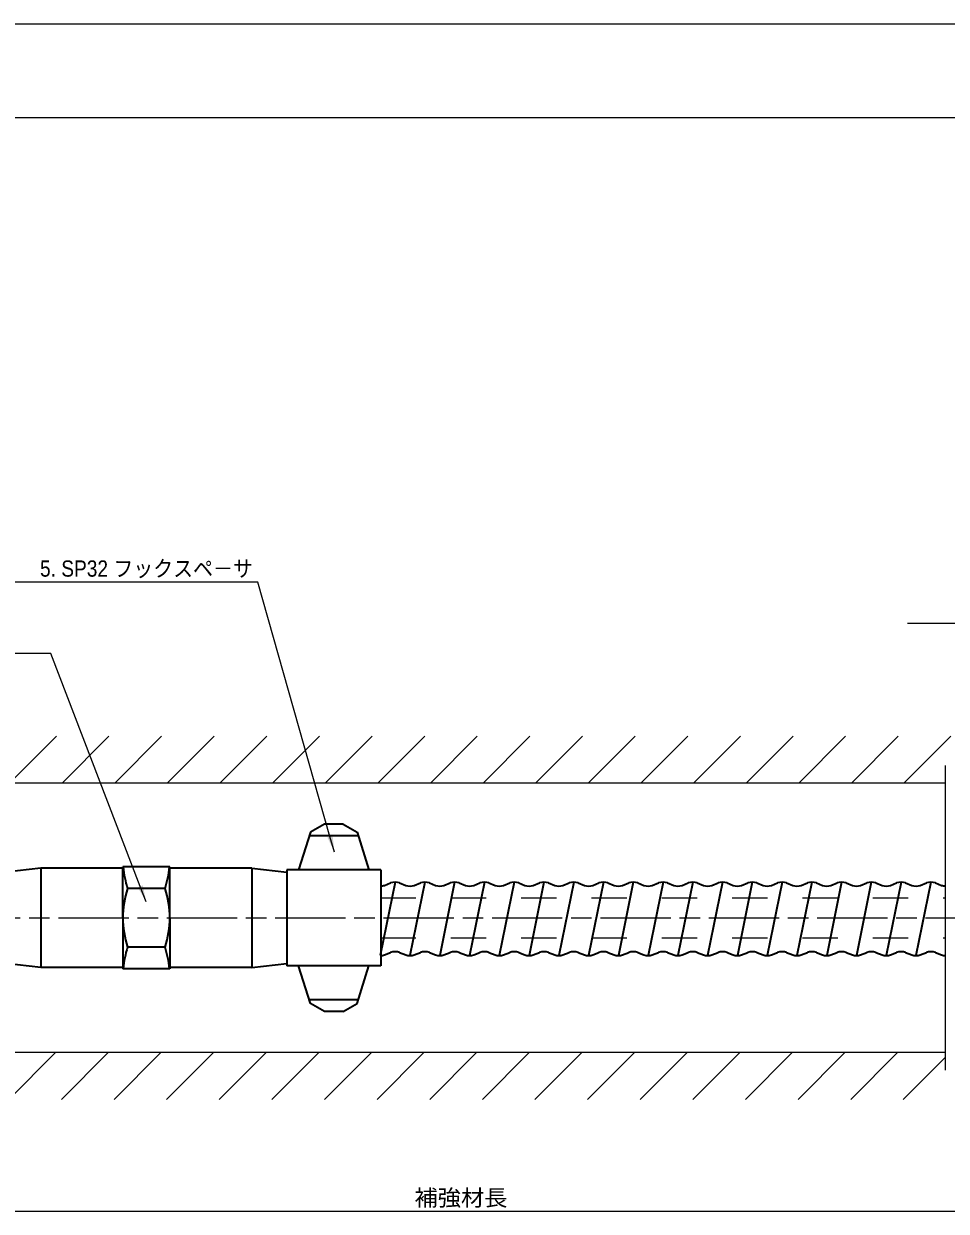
# Model space of a CAD drawing. Units: millimetres at full size, sheet at 1:2.5; details may follow other scales. Extents: x 1983 to 3663, y 1382 to 2584.
# Drawn here: x 2670 to 3064, y 2078 to 2584 of the extents above; entities that cross this region are included whole.
import ezdxf
from ezdxf.enums import TextEntityAlignment as Align

# ---------------------------------------------------------------- set-up
doc = ezdxf.new("R2010")
doc.units = ezdxf.units.MM
doc.header["$LTSCALE"] = 2.5
doc.linetypes.add('CHAIN', pattern=[18.5, 12, -1.5, 3.5, -1.5])
doc.linetypes.add('DASHED_SPACED', pattern=[12, 6, -6])
for name, color, linetype, lineweight in [('1外形線', 7, 'Continuous', 35), ('2細い実線', 3, 'Continuous', 20), ('3隠れ線', 2, 'DASHED_SPACED', 13), ('4中心線', 1, 'CHAIN', 15), ('6寸法線', 4, 'Continuous', 13), ('7 枠・タイトル', 7, 'Continuous', 13)]:
    doc.layers.add(name, color=color, linetype=linetype, lineweight=lineweight)
doc.styles.add('ＭＳ Ｐゴシック', font='')
doc.styles.get('ＭＳ Ｐゴシック').set_extended_font_data('MS PGothic')
pattern_1 = [(45, (2517.183, 2315.113), (-11.22532, 11.22532), [])]

# ---------------------------------------------------------------- blocks, each defined once
blk = doc.blocks.new('filled_arrow')
at = {"color": 0, "linetype": 'Continuous', "lineweight": -2}
blk.add_solid([(7.5, 1.25), (0, 0), (7.5, -1.25)], dxfattribs=at)

msp = doc.modelspace()

# ---------------------------------------------------------------- hatches: boundary and pattern name
at = {"layer": '2細い実線', "lineweight": 13}
h = msp.add_hatch(dxfattribs=at)
h.set_pattern_fill('USER', color=256, style=0, pattern_type=2)
h.set_pattern_definition(pattern_1)
h.paths.add_polyline_path([(2389.376, 2260.237), (2389.376, 2280.237), (3523.465, 2280.237), (3523.465, 2260.237), (3073.725, 2260.237), (3073.725, 2267.737), (3063.725, 2267.737), (3063.725, 2260.237)])
h = msp.add_hatch(dxfattribs=at)
h.set_pattern_fill('USER', color=256, style=0, pattern_type=2)
h.set_pattern_definition(pattern_1)
h.paths.add_polyline_path([(2389.547, 2125.237), (2389.482, 2145.237), (3063.725, 2145.237), (3063.725, 2137.737), (3073.725, 2137.737), (3073.725, 2145.237), (3523.465, 2145.237), (3523.465, 2125.237)])

# ---------------------------------------------------------------- linework, layer by layer
at = {"layer": '1外形線'}
for p, q in [((2798.773, 2242.737), (2792.745, 2239.257)), ((2806.718, 2242.737), (2798.773, 2242.737)), ((2806.718, 2242.737), (2812.745, 2239.257)), ((2792.745, 2239.257), (2787.745, 2223.237)), ((2813.22, 2237.737), (2792.271, 2237.737)), ((2812.745, 2239.257), (2817.745, 2223.237)), ((2712.745, 2202.737), (2712.745, 2224.437)), ((2732.745, 2224.437), (2712.745, 2224.437)), ((2732.745, 2202.737), (2732.745, 2224.437)), ((2677.745, 2223.937), (2662.745, 2222.237)), ((2712.745, 2223.937), (2677.745, 2223.937)), ((2677.745, 2223.937), (2677.745, 2181.537)), ((2767.745, 2223.937), (2732.745, 2223.937)), ((2767.745, 2223.937), (2767.745, 2181.537)), ((2767.745, 2223.937), (2782.745, 2222.237)), ((2822.745, 2223.237), (2782.745, 2223.237)), ((2782.745, 2223.237), (2782.745, 2182.237)), ((2782.745, 2222.237), (2782.745, 2183.237)), ((2822.745, 2223.237), (2822.745, 2182.237)), ((2730.745, 2215.266), (2714.745, 2215.266)), ((2730.745, 2215.266), (2714.745, 2215.266)), ((2828.882, 2217.951), (2822.532, 2186.611)), ((2824.323, 2216.593), (2826.987, 2217.632)), ((2830.824, 2217.64), (2833.486, 2216.593)), ((2841.582, 2217.951), (2835.232, 2186.611)), ((2837.023, 2216.593), (2839.687, 2217.632)), ((2843.524, 2217.64), (2846.186, 2216.593)), ((2854.282, 2217.951), (2847.932, 2186.611)), ((2849.723, 2216.593), (2852.387, 2217.632)), ((2856.224, 2217.64), (2858.886, 2216.593)), ((2866.982, 2217.951), (2860.632, 2186.611)), ((2862.423, 2216.593), (2865.087, 2217.632)), ((2868.924, 2217.64), (2871.586, 2216.593)), ((2879.705, 2217.951), (2873.355, 2186.611)), ((2875.123, 2216.593), (2877.787, 2217.632)), ((2881.624, 2217.64), (2884.286, 2216.593)), ((2892.416, 2217.951), (2886.055, 2186.611)), ((2887.823, 2216.593), (2890.487, 2217.632)), ((2894.324, 2217.64), (2896.986, 2216.593)), ((2905.105, 2217.951), (2898.755, 2186.611)), ((2900.523, 2216.593), (2903.187, 2217.632)), ((2907.024, 2217.64), (2909.686, 2216.593)), ((2917.805, 2217.951), (2911.455, 2186.611)), ((2913.223, 2216.593), (2915.887, 2217.632)), ((2919.724, 2217.64), (2922.386, 2216.593)), ((2930.516, 2217.951), (2924.155, 2186.611)), ((2925.923, 2216.593), (2928.587, 2217.632)), ((2932.424, 2217.64), (2935.086, 2216.593)), ((2943.205, 2217.951), (2936.855, 2186.611)), ((2938.623, 2216.593), (2941.287, 2217.632)), ((2945.124, 2217.64), (2947.786, 2216.593)), ((2955.882, 2217.951), (2949.532, 2186.611)), ((2951.323, 2216.593), (2953.987, 2217.632)), ((2957.824, 2217.64), (2960.486, 2216.593)), ((2968.593, 2217.951), (2962.232, 2186.611)), ((2964.023, 2216.593), (2966.687, 2217.632)), ((2970.524, 2217.64), (2973.186, 2216.593)), ((2981.282, 2217.951), (2974.932, 2186.611)), ((2976.723, 2216.593), (2979.387, 2217.632)), ((2983.224, 2217.64), (2985.886, 2216.593)), ((2993.982, 2217.951), (2987.632, 2186.611)), ((2989.423, 2216.593), (2992.087, 2217.632)), ((2995.924, 2217.64), (2998.586, 2216.593)), ((3006.693, 2217.951), (3000.332, 2186.611)), ((3002.123, 2216.593), (3004.787, 2217.632)), ((3008.624, 2217.64), (3011.286, 2216.593)), ((3019.382, 2217.951), (3013.032, 2186.611)), ((3014.823, 2216.593), (3017.487, 2217.632)), ((3021.324, 2217.64), (3023.986, 2216.593)), ((3032.082, 2217.951), (3025.732, 2186.611)), ((3027.523, 2216.593), (3030.187, 2217.632)), ((3034.024, 2217.64), (3036.686, 2216.593)), ((3044.793, 2217.951), (3038.432, 2186.611)), ((3040.223, 2216.593), (3042.887, 2217.632)), ((3046.724, 2217.64), (3049.386, 2216.593)), ((3057.482, 2217.951), (3051.132, 2186.611)), ((3052.923, 2216.593), (3055.587, 2217.632)), ((3059.424, 2217.64), (3062.086, 2216.593)), ((2712.745, 2202.737), (2712.745, 2181.037)), ((2732.745, 2202.737), (2732.745, 2181.037)), ((2730.745, 2190.209), (2714.745, 2190.209)), ((2730.745, 2190.209), (2714.745, 2190.209)), ((2824.323, 2186.903), (2826.987, 2187.942)), ((2830.824, 2187.95), (2833.486, 2186.903)), ((2837.023, 2186.903), (2839.687, 2187.942)), ((2843.524, 2187.95), (2846.186, 2186.903)), ((2849.723, 2186.903), (2852.387, 2187.942)), ((2856.224, 2187.95), (2858.886, 2186.903)), ((2862.423, 2186.903), (2865.087, 2187.942)), ((2868.924, 2187.95), (2871.586, 2186.903)), ((2875.123, 2186.903), (2877.787, 2187.942)), ((2881.624, 2187.95), (2884.286, 2186.903)), ((2887.823, 2186.903), (2890.487, 2187.942)), ((2894.324, 2187.95), (2896.986, 2186.903)), ((2900.523, 2186.903), (2903.187, 2187.942)), ((2907.024, 2187.95), (2909.686, 2186.903)), ((2913.223, 2186.903), (2915.887, 2187.942)), ((2919.724, 2187.95), (2922.386, 2186.903)), ((2925.923, 2186.903), (2928.587, 2187.942)), ((2932.424, 2187.95), (2935.086, 2186.903)), ((2938.623, 2186.903), (2941.287, 2187.942)), ((2945.124, 2187.95), (2947.786, 2186.903)), ((2951.323, 2186.903), (2953.987, 2187.942)), ((2957.824, 2187.95), (2960.486, 2186.903)), ((2964.023, 2186.903), (2966.687, 2187.942)), ((2970.524, 2187.95), (2973.186, 2186.903)), ((2976.723, 2186.903), (2979.387, 2187.942)), ((2983.224, 2187.95), (2985.886, 2186.903)), ((2989.423, 2186.903), (2992.087, 2187.942)), ((2995.924, 2187.95), (2998.586, 2186.903)), ((3002.123, 2186.903), (3004.787, 2187.942)), ((3008.624, 2187.95), (3011.286, 2186.903)), ((3014.823, 2186.903), (3017.487, 2187.942)), ((3021.324, 2187.95), (3023.986, 2186.903)), ((3027.523, 2186.903), (3030.187, 2187.942)), ((3034.024, 2187.95), (3036.686, 2186.903)), ((3040.223, 2186.903), (3042.887, 2187.942)), ((3046.724, 2187.95), (3049.386, 2186.903)), ((3052.923, 2186.903), (3055.587, 2187.942)), ((3059.424, 2187.95), (3062.086, 2186.903)), ((2677.745, 2181.537), (2662.745, 2183.237)), ((2712.745, 2181.537), (2677.745, 2181.537)), ((2732.745, 2181.037), (2712.745, 2181.037)), ((2767.745, 2181.537), (2732.745, 2181.537)), ((2767.745, 2181.537), (2782.745, 2183.237)), ((2822.745, 2182.237), (2782.745, 2182.237)), ((2792.745, 2166.217), (2787.745, 2182.237)), ((2812.745, 2166.217), (2817.745, 2182.237)), ((2813.22, 2167.737), (2792.271, 2167.737)), ((2798.773, 2162.737), (2792.745, 2166.217)), ((2806.718, 2162.737), (2812.745, 2166.217)), ((2806.718, 2162.737), (2798.773, 2162.737))]:
    msp.add_line(p, q, dxfattribs=at)
for centre, radius, start, end in [((2752.986, 2227.794), 40.241, 184.78533, 198.13988), ((2692.504, 2227.794), 40.241, 341.86012, 355.21467), ((2752.986, 2202.737), 40.241, 161.86012, 198.13988), ((2692.504, 2202.737), 40.241, 341.86012, 18.13988), ((2822.555, 2221.801), 5.5, 271.98495, 288.75705), ((2828.916, 2211.951), 6, 71.46161, 108.75705), ((2835.255, 2221.801), 5.5, 251.24295, 288.75705), ((2841.616, 2211.951), 6, 71.46161, 108.75705), ((2847.955, 2221.801), 5.5, 251.24295, 288.75705), ((2854.316, 2211.951), 6, 71.46161, 108.75705), ((2860.655, 2221.801), 5.5, 251.24295, 288.75705), ((2867.016, 2211.951), 6, 71.46161, 108.75705), ((2873.355, 2221.801), 5.5, 251.24295, 288.75705), ((2879.716, 2211.951), 6, 71.46161, 108.75705), ((2886.055, 2221.801), 5.5, 251.24295, 288.75705), ((2892.416, 2211.951), 6, 71.46161, 108.75705), ((2898.755, 2221.801), 5.5, 251.24295, 288.75705), ((2905.116, 2211.951), 6, 71.46161, 108.75705), ((2911.455, 2221.801), 5.5, 251.24295, 288.75705), ((2917.816, 2211.951), 6, 71.46161, 108.75705), ((2924.155, 2221.801), 5.5, 251.24295, 288.75705), ((2930.516, 2211.951), 6, 71.46161, 108.75705), ((2936.855, 2221.801), 5.5, 251.24295, 288.75705), ((2943.216, 2211.951), 6, 71.46161, 108.75705), ((2949.555, 2221.801), 5.5, 251.24295, 288.75705), ((2955.916, 2211.951), 6, 71.46161, 108.75705), ((2962.255, 2221.801), 5.5, 251.24295, 288.75705), ((2968.616, 2211.951), 6, 71.46161, 108.75705), ((2974.955, 2221.801), 5.5, 251.24295, 288.75705), ((2981.316, 2211.951), 6, 71.46161, 108.75705), ((2987.655, 2221.801), 5.5, 251.24295, 288.75705), ((2994.016, 2211.951), 6, 71.46161, 108.75705), ((3000.355, 2221.801), 5.5, 251.24295, 288.75705), ((3006.716, 2211.951), 6, 71.46161, 108.75705), ((3013.055, 2221.801), 5.5, 251.24295, 288.75705), ((3019.416, 2211.951), 6, 71.46161, 108.75705), ((3025.755, 2221.801), 5.5, 251.24295, 288.75705), ((3032.116, 2211.951), 6, 71.46161, 108.75705), ((3038.455, 2221.801), 5.5, 251.24295, 288.75705), ((3044.816, 2211.951), 6, 71.46161, 108.75705), ((3051.155, 2221.801), 5.5, 251.24295, 288.75705), ((3057.516, 2211.951), 6, 71.46161, 108.75705), ((3063.855, 2221.801), 5.5, 251.24295, 268.64923), ((2752.986, 2177.68), 40.241, 161.86012, 175.21467), ((2692.504, 2177.68), 40.241, 4.78533, 18.13988), ((2822.555, 2192.111), 5.5, 271.98495, 288.75705), ((2828.916, 2182.261), 6, 71.46161, 108.75705), ((2835.255, 2192.111), 5.5, 251.24295, 288.75705), ((2841.616, 2182.261), 6, 71.46161, 108.75705), ((2847.955, 2192.111), 5.5, 251.24295, 288.75705), ((2854.316, 2182.261), 6, 71.46161, 108.75705), ((2860.655, 2192.111), 5.5, 251.24295, 288.75705), ((2867.016, 2182.261), 6, 71.46161, 108.75705), ((2873.355, 2192.111), 5.5, 251.24295, 288.75705), ((2879.716, 2182.261), 6, 71.46161, 108.75705), ((2886.055, 2192.111), 5.5, 251.24295, 288.75705), ((2892.416, 2182.261), 6, 71.46161, 108.75705), ((2898.755, 2192.111), 5.5, 251.24295, 288.75705), ((2905.116, 2182.261), 6, 71.46161, 108.75705), ((2911.455, 2192.111), 5.5, 251.24295, 288.75705), ((2917.816, 2182.261), 6, 71.46161, 108.75705), ((2924.155, 2192.111), 5.5, 251.24295, 288.75705), ((2930.516, 2182.261), 6, 71.46161, 108.75705), ((2936.855, 2192.111), 5.5, 251.24295, 288.75705), ((2943.216, 2182.261), 6, 71.46161, 108.75705), ((2949.555, 2192.111), 5.5, 251.24295, 288.75705), ((2955.916, 2182.261), 6, 71.46161, 108.75705), ((2962.255, 2192.111), 5.5, 251.24295, 288.75705), ((2968.616, 2182.261), 6, 71.46161, 108.75705), ((2974.955, 2192.111), 5.5, 251.24295, 288.75705), ((2981.316, 2182.261), 6, 71.46161, 108.75705), ((2987.655, 2192.111), 5.5, 251.24295, 288.75705), ((2994.016, 2182.261), 6, 71.46161, 108.75705), ((3000.355, 2192.111), 5.5, 251.24295, 288.75705), ((3006.716, 2182.261), 6, 71.46161, 108.75705), ((3013.055, 2192.111), 5.5, 251.24295, 288.75705), ((3019.416, 2182.261), 6, 71.46161, 108.75705), ((3025.755, 2192.111), 5.5, 251.24295, 288.75705), ((3032.116, 2182.261), 6, 71.46161, 108.75705), ((3038.455, 2192.111), 5.5, 251.24295, 288.75705), ((3044.816, 2182.261), 6, 71.46161, 108.75705), ((3051.155, 2192.111), 5.5, 251.24295, 288.75705), ((3057.516, 2182.261), 6, 71.46161, 108.75705), ((3063.855, 2192.111), 5.5, 251.24295, 268.64923)]:
    msp.add_arc(centre, radius, start, end, dxfattribs=at)
at = {"layer": '2細い実線'}
for p, q in [((3063.725, 2137.737), (3063.725, 2267.737)), ((3063.725, 2260.237), (2329.745, 2260.237)), ((3063.725, 2145.237), (2329.744, 2145.237))]:
    msp.add_line(p, q, dxfattribs=at)
at = {"layer": '3隠れ線'}
for p, q in [((2822.745, 2211.237), (3063.725, 2211.237)), ((2822.745, 2194.237), (3063.725, 2194.237))]:
    msp.add_line(p, q, dxfattribs=at)
at = {"layer": '4中心線'}
msp.add_line((2222.745, 2202.737), (3518.725, 2202.737), dxfattribs=at)
at = {"layer": '6寸法線'}
msp.add_line((2222.745, 2077.536), (3491.258, 2077.536), dxfattribs=at)
for points in [[(2803.034, 2230.681), (2801.12, 2237.414), (2770.272, 2345.943), (2664.468, 2345.943)], [(3158.245, 2239.088), (3156.351, 2245.827), (3133.176, 2328.29), (3047.539, 2328.29)], [(2722.691, 2209.593), (2720.18, 2216.127), (2681.987, 2315.479), (2587.918, 2315.479)]]:
    msp.add_lwpolyline(points, dxfattribs=at)
at = {"layer": '7 枠・タイトル'}
for p, q in [((1982.78, 2584.215), (3662.78, 2584.215)), ((2022.78, 2544.215), (3622.78, 2544.215))]:
    msp.add_line(p, q, dxfattribs=at)

# ---------------------------------------------------------------- block references
at = {"layer": '6寸法線', "xscale": 0.933, "yscale": 0.933}
for p, rotation in [((2803.034, 2230.681), 105.9), ((2722.691, 2209.593), 111)]:
    msp.add_blockref('filled_arrow', p, dxfattribs=dict(at, rotation=rotation))

# ---------------------------------------------------------------- texts
at = {"layer": '6寸法線', "style": 'ＭＳ Ｐゴシック', "width": 0.9}
msp.add_text('5. SP32 フックスペ－サ', height=6.928, dxfattribs=at).set_placement((2768.216, 2351.763), align=Align.MIDDLE_RIGHT)
at = {"layer": '6寸法線', "style": 'ＭＳ Ｐゴシック', "width": 1.05}
msp.add_text('補強材長', height=6.928, dxfattribs=at).set_placement((2857.002, 2083.289), align=Align.MIDDLE_CENTER)

doc.saveas('drawing.dxf')
